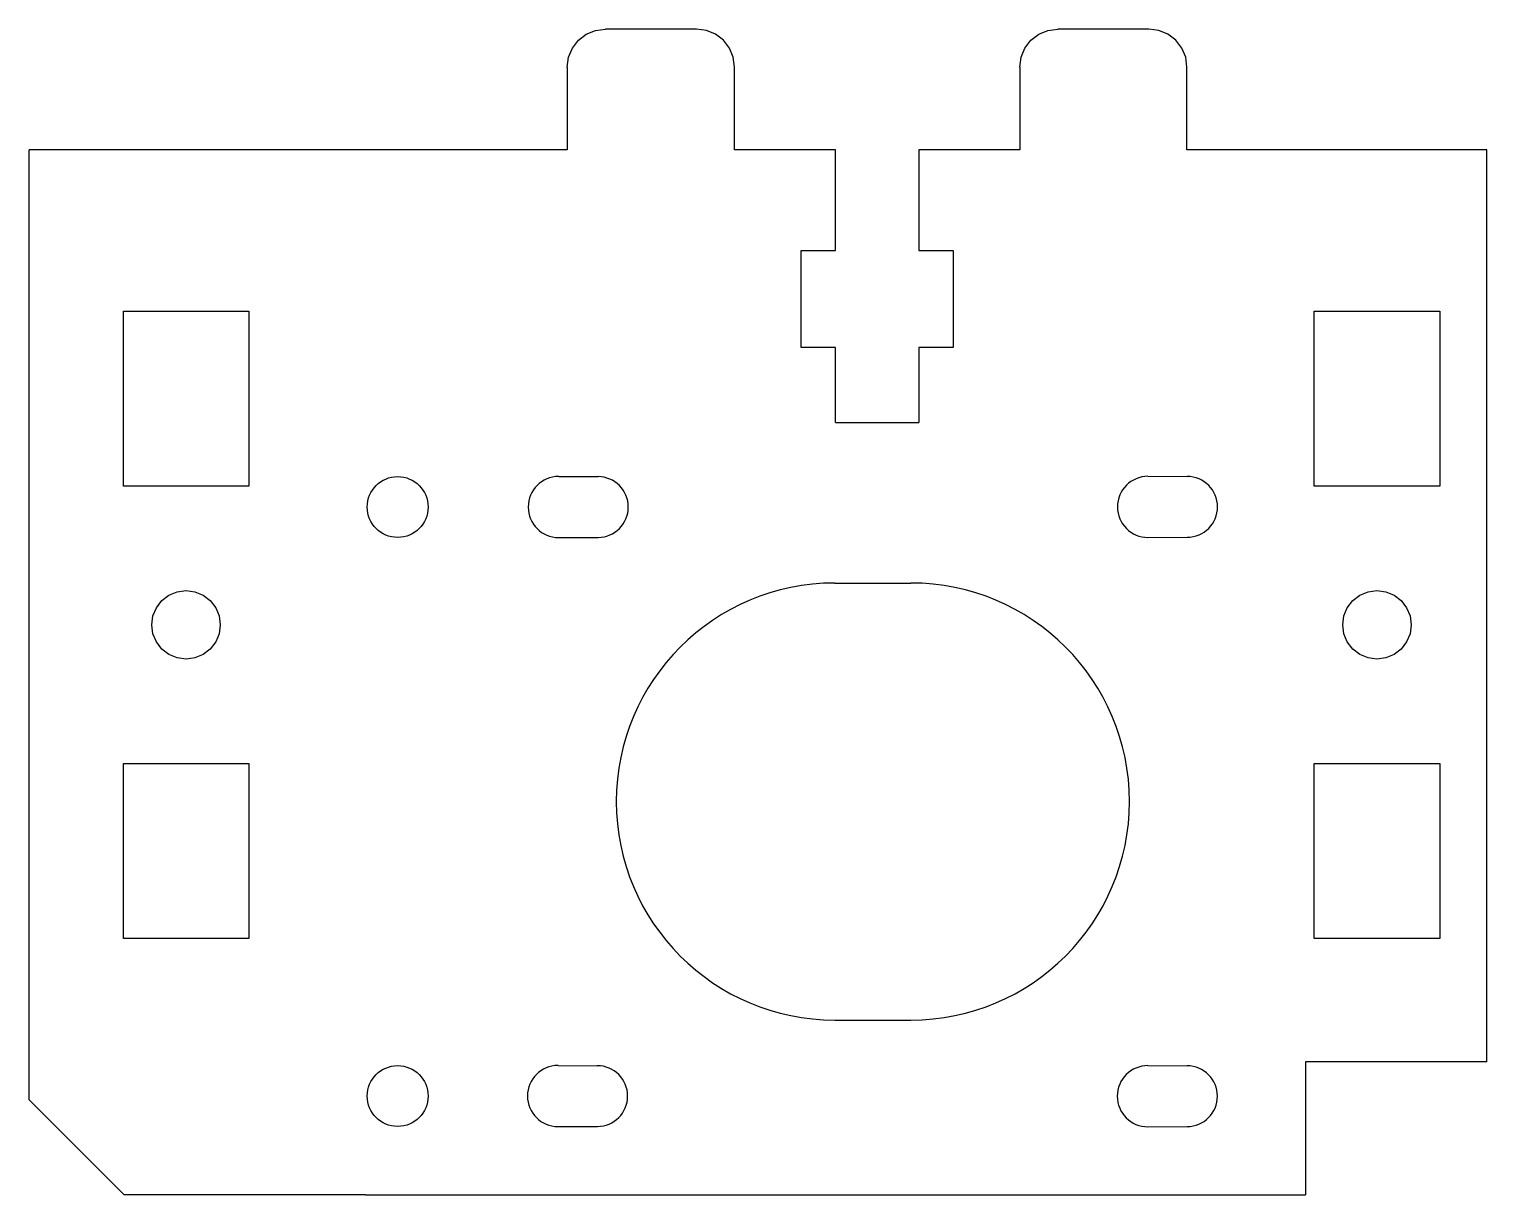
# Model space of a CAD drawing. Header units: millimetres. Extents: x -49.2 to 27.5, y -11.8 to 49.5.
import ezdxf

# ---------------------------------------------------------------- set-up
doc = ezdxf.new("R2010")
doc.units = ezdxf.units.MM

msp = doc.modelspace()

# ---------------------------------------------------------------- linework, layer by layer
for p, q in [((-20.332, 48.932), (-19.918, 49.25)), ((-19.918, 49.25), (-19.436, 49.45)), ((-19.436, 49.45), (-18.918, 49.518)), ((-14.118, 49.518), (-18.918, 49.518)), ((-13.6, 49.45), (-14.118, 49.518)), ((-13.118, 49.25), (-13.6, 49.45)), ((-12.704, 48.932), (-13.118, 49.25)), ((3.468, 48.932), (3.882, 49.25)), ((3.882, 49.25), (4.364, 49.45)), ((4.364, 49.45), (4.882, 49.518)), ((9.682, 49.518), (4.882, 49.518)), ((10.199, 49.45), (9.682, 49.518)), ((10.682, 49.25), (10.199, 49.45)), ((11.096, 48.932), (10.682, 49.25)), ((-20.85, 48.036), (-20.65, 48.518)), ((-20.65, 48.518), (-20.332, 48.932)), ((-12.386, 48.518), (-12.704, 48.932)), ((-12.186, 48.036), (-12.386, 48.518)), ((2.95, 48.036), (3.15, 48.518)), ((3.15, 48.518), (3.468, 48.932)), ((11.414, 48.518), (11.096, 48.932)), ((11.614, 48.036), (11.414, 48.518)), ((-20.918, 47.518), (-20.85, 48.036)), ((-12.118, 47.518), (-12.186, 48.036)), ((2.882, 47.518), (2.95, 48.036)), ((11.682, 47.518), (11.614, 48.036)), ((-20.918, 47.518), (-20.918, 43.168)), ((-12.118, 43.168), (-12.118, 47.518)), ((2.882, 47.518), (2.882, 43.168)), ((11.682, 43.168), (11.682, 47.518)), ((-36.543, 43.168), (-49.23, 43.168)), ((-49.23, -6.832), (-49.23, 43.168)), ((-20.918, 43.168), (-36.543, 43.168)), ((-6.818, 43.168), (-12.118, 43.168)), ((-6.818, 37.868), (-6.818, 43.168)), ((-2.418, 43.168), (-2.418, 37.868)), ((2.882, 43.168), (-2.418, 43.168)), ((27.457, 43.168), (11.682, 43.168)), ((27.457, -4.832), (27.457, 43.168)), ((-8.618, 32.768), (-8.618, 37.868)), ((-8.618, 37.868), (-6.818, 37.868)), ((-2.418, 37.868), (-0.618, 37.868)), ((-0.618, 37.868), (-0.618, 32.768)), ((-44.275, 25.468), (-44.275, 34.668)), ((-44.275, 34.668), (-37.675, 34.668)), ((-37.675, 34.668), (-37.675, 25.468)), ((18.377, 25.468), (18.377, 34.668)), ((18.377, 34.668), (24.977, 34.668)), ((24.977, 34.668), (24.977, 25.468)), ((-6.818, 32.768), (-8.618, 32.768)), ((-6.818, 28.818), (-6.818, 32.768)), ((-0.618, 32.768), (-2.418, 32.768)), ((-2.418, 32.768), (-2.418, 28.818)), ((-6.818, 28.818), (-2.418, 28.818)), ((-37.675, 25.468), (-44.275, 25.468)), ((-21.369, 25.976), (-19.299, 25.966)), ((9.63, 25.984), (11.701, 25.974)), ((24.977, 25.468), (18.377, 25.468)), ((-21.369, 22.76), (-19.299, 22.77)), ((9.63, 22.768), (11.701, 22.778)), ((-41.442, 19.908), (-40.975, 19.97)), ((-40.975, 19.97), (-40.509, 19.908)), ((-6.843, 20.368), (-2.843, 20.368)), ((21.211, 19.908), (21.677, 19.97)), ((21.677, 19.97), (22.143, 19.908)), ((-42.536, 19.069), (-42.249, 19.442)), ((-42.249, 19.442), (-41.876, 19.728)), ((-41.876, 19.728), (-41.442, 19.908)), ((-40.509, 19.908), (-40.074, 19.728)), ((-40.074, 19.728), (-39.701, 19.442)), ((-39.701, 19.442), (-39.415, 19.069)), ((20.117, 19.069), (20.403, 19.442)), ((20.403, 19.442), (20.776, 19.728)), ((20.776, 19.728), (21.211, 19.908)), ((22.143, 19.908), (22.578, 19.728)), ((22.578, 19.728), (22.951, 19.442)), ((22.951, 19.442), (23.237, 19.069)), ((-42.777, 18.168), (-42.716, 18.634)), ((-42.716, 18.634), (-42.536, 19.069)), ((-39.415, 19.069), (-39.235, 18.634)), ((-39.235, 18.634), (-39.174, 18.168)), ((19.875, 18.168), (19.937, 18.634)), ((19.937, 18.634), (20.117, 19.069)), ((23.237, 19.069), (23.417, 18.634)), ((23.417, 18.634), (23.479, 18.168)), ((-42.716, 17.702), (-42.777, 18.168)), ((-42.536, 17.267), (-42.716, 17.702)), ((-39.235, 17.702), (-39.415, 17.267)), ((-39.174, 18.168), (-39.235, 17.702)), ((19.937, 17.702), (19.875, 18.168)), ((20.117, 17.267), (19.937, 17.702)), ((23.417, 17.702), (23.237, 17.267)), ((23.479, 18.168), (23.417, 17.702)), ((-42.249, 16.894), (-42.536, 17.267)), ((-41.876, 16.608), (-42.249, 16.894)), ((-39.701, 16.894), (-40.074, 16.608)), ((-39.415, 17.267), (-39.701, 16.894)), ((20.403, 16.894), (20.117, 17.267)), ((20.776, 16.608), (20.403, 16.894)), ((22.951, 16.894), (22.578, 16.608)), ((23.237, 17.267), (22.951, 16.894)), ((-41.442, 16.428), (-41.876, 16.608)), ((-40.975, 16.366), (-41.442, 16.428)), ((-40.509, 16.428), (-40.975, 16.366)), ((-40.074, 16.608), (-40.509, 16.428)), ((21.211, 16.428), (20.776, 16.608)), ((21.677, 16.366), (21.211, 16.428)), ((22.143, 16.428), (21.677, 16.366)), ((22.578, 16.608), (22.143, 16.428)), ((-44.275, 1.668), (-44.275, 10.868)), ((-44.275, 10.868), (-37.675, 10.868)), ((-37.675, 10.868), (-37.675, 1.668)), ((18.377, 1.668), (18.377, 10.868)), ((18.377, 10.868), (24.977, 10.868)), ((24.977, 10.868), (24.977, 1.668)), ((-37.675, 1.668), (-44.275, 1.668)), ((24.977, 1.668), (18.377, 1.668)), ((-6.843, -2.632), (-2.843, -2.632)), ((-21.406, -5.024), (-19.336, -5.034)), ((9.623, -5.031), (11.693, -5.041)), ((20.457, -4.832), (17.923, -4.832)), ((17.923, -4.832), (17.923, -11.832)), ((27.457, -4.832), (20.457, -4.832)), ((-49.23, -6.832), (-44.23, -11.832)), ((-21.406, -8.24), (-19.336, -8.23)), ((9.623, -8.247), (11.693, -8.237)), ((-31.543, -11.832), (-44.23, -11.832)), ((-31.543, -11.832), (17.923, -11.832))]:
    msp.add_line(p, q)
for centre in [(-29.843, 24.368), (-29.843, -6.632)]:
    msp.add_circle(centre, 1.6)
for centre, radius, start, end in [((-21.369, 24.368), 1.608, 90, 270), ((-19.307, 24.368), 1.598, 270, 90), ((9.63, 24.376), 1.608, 90, 270), ((11.693, 24.376), 1.598, 270, 90), ((-6.843, 8.868), 11.5, 90, 270), ((-2.843, 8.868), 11.5, 270, 90), ((-21.406, -6.632), 1.608, 90, 270), ((-19.343, -6.632), 1.598, 270, 90), ((9.623, -6.639), 1.608, 90, 270), ((11.685, -6.639), 1.598, 270, 90)]:
    msp.add_arc(centre, radius, start, end)

doc.saveas('drawing.dxf')
